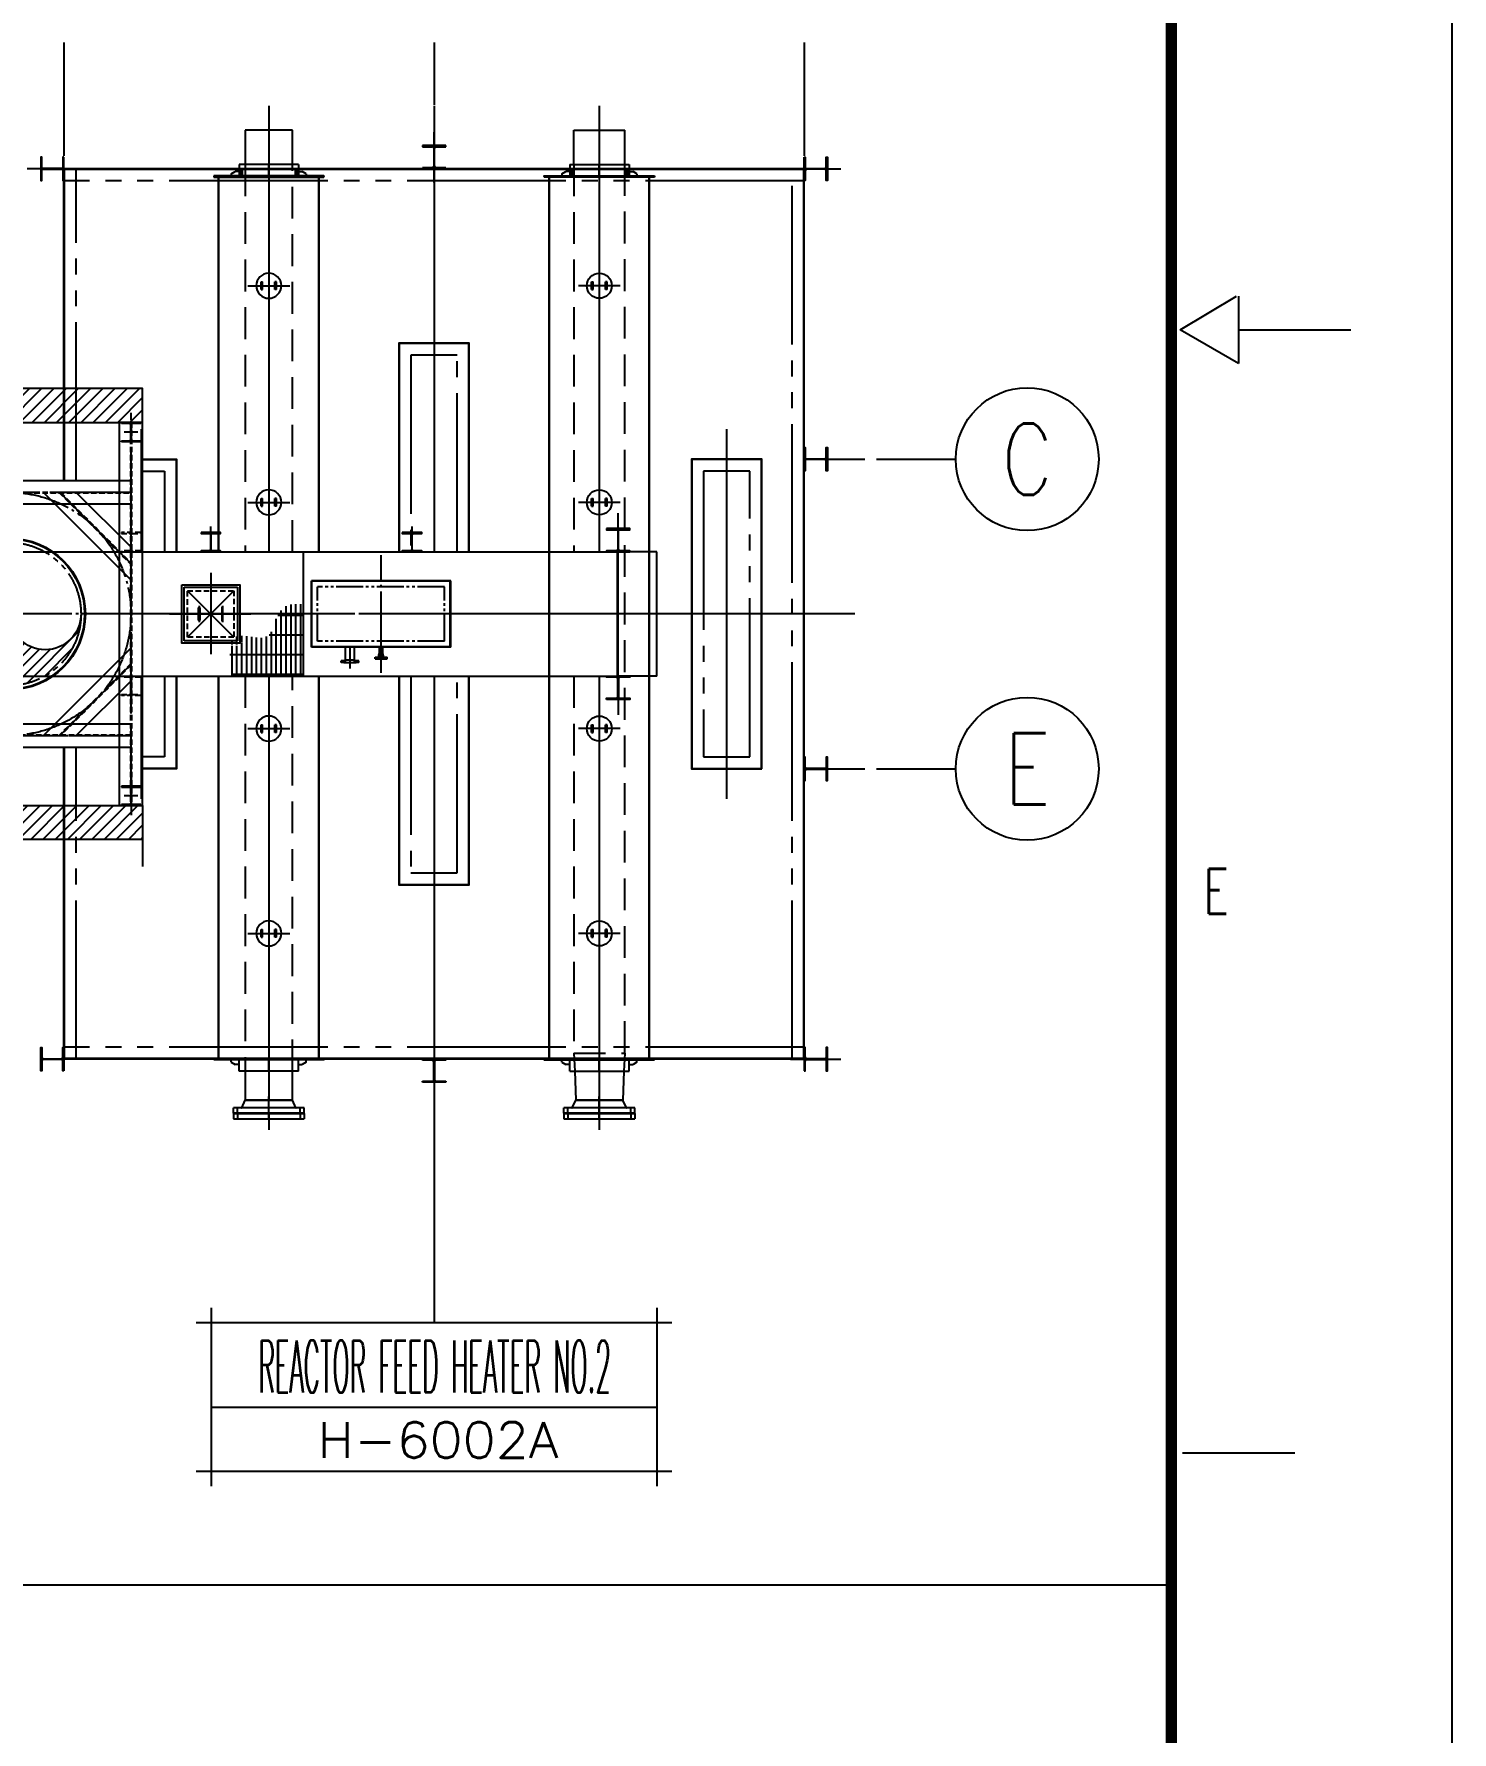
# Model space of a CAD drawing. Header units: millimetres. Extents: x 0 to 134087, y -49114 to 20834.
# Drawn here: x 57611 to 60737, y 7688 to 11431 of the extents above; entities that cross this region are included whole.
import ezdxf
from ezdxf.enums import TextEntityAlignment as Align

# ---------------------------------------------------------------- set-up
doc = ezdxf.new("R2010")
doc.units = ezdxf.units.MM
doc.header["$LTSCALE"] = 35
for name, pattern in [('JNK-CENTER', [34, 30, -1.5, 1, -1.5]), ('JNK-HIDDEN', [3, 2, -1]), ('JNK-PHANTOM', [15, 10, -1, 1, -1, 1, -1]), ('PHA', [30, 20, -2, 2, -2, 2, -2])]:
    doc.linetypes.add(name, pattern=pattern)
for name, color, linetype in [('CEN-R', 1, 'JNK-CENTER'), ('CON-C', 4, 'Continuous'), ('CON-G', 3, 'Continuous'), ('CON-W', 7, 'Continuous'), ('CON-Y', 2, 'Continuous'), ('Dim-W', 7, 'Continuous'), ('HID-Y', 2, 'JNK-HIDDEN'), ('LOGO-FRAME', 7, 'Continuous'), ('PAN-W', 6, 'PHA'), ('PHA-M', 6, 'JNK-PHANTOM'), ('STL-OBJT', 7, 'Continuous'), ('TITLE', 7, 'Continuous')]:
    doc.layers.add(name, color=color, linetype=linetype)
doc.layers.add('CONT-G', color=3, linetype='Continuous', lineweight=25)
doc.styles.add('ROMANS', font='ROMANS.shx', dxfattribs={"width": 0.8})
doc.styles.add('SIMPLEX', font='simplex.shx', dxfattribs={"width": 0.8})
pattern_1 = [(45, (31301.884, -1505.941), (-13.470384, 13.470384), [])]

# ---------------------------------------------------------------- blocks, each defined once
blk = doc.blocks.new("24'' FLG")
at = {"layer": 'CEN-R'}
for p, q in [((0, -228), (0, 48)), ((-406, -171), (-406, -95)), ((-406, -165), (-406, -241)), ((0, -168), (0, -384)), ((406, -171), (406, -95)), ((406, -165), (406, -241))]:
    blk.add_line(p, q, dxfattribs=at)
at = {"layer": 'CON-G'}
for p, q in [((-350, -96), (-305, 0)), ((305, 0), (-305, 0)), ((350, -96), (305, 0)), ((458, -98), (-457, -98)), ((-457, -167), (-457, -98)), ((458, -167), (-457, -167)), ((-457, -170), (-457, -238)), ((-457, -170), (458, -170)), ((-346, -168), (-346, -167)), ((-346, -168), (-346, -170)), ((-346, -168), (346, -168)), ((346, -168), (-346, -168)), ((346, -168), (346, -167)), ((346, -168), (346, -170)), ((458, -167), (458, -98)), ((458, -170), (458, -238)), ((-457, -238), (458, -238))]:
    blk.add_line(p, q, dxfattribs=at)
for centre, start, end in [((-354, -94), 270, 334.7554), ((354, -94), 205.2446, 270)]:
    blk.add_arc(centre, 4.5, start, end, dxfattribs=at)
at = {"layer": 'CONT-G'}
blk.add_line((-305, 0), (305, 0), dxfattribs=at)
blk.add_line((-305, 0), (305, 0), dxfattribs=at)
blk = doc.blocks.new('SPRING SUPPORT BASE')
at = {"layer": 'CEN-R'}
blk.add_line((-270, 0), (270, 0), dxfattribs=at)
at = {"layer": 'CONT-G'}
for p, q in [((-100, 50), (-100, -50)), ((-100, 50), (-80, 50)), ((-80, 50), (-80, -50)), ((80, 50), (80, -50)), ((100, 50), (80, 50)), ((100, 50), (100, -50)), ((-100, -50), (-80, -50)), ((100, -50), (80, -50))]:
    blk.add_line(p, q, dxfattribs=at)
blk.add_circle((0, 0), 162, dxfattribs=at)
blk = doc.blocks.new('A$C751203EC')
at = {"layer": 'CEN-R'}
for p, q in [((-20, 0), (75, 0)), ((0, 20), (0, -20))]:
    blk.add_line(p, q, dxfattribs=at)
at = {"layer": 'CON-G'}
for p, q in [((0, 8), (75, 8)), ((0, -8), (75, -8))]:
    blk.add_line(p, q, dxfattribs=at)
blk.add_arc((0, 0), 8, 90, 270, dxfattribs=at)
blk = doc.blocks.new('6002 HEADERBOX')
at = {"layer": 'CEN-R'}
for p, q in [((0, -164), (0, 0)), ((-681, -142), (-681, -175)), ((-497, -142), (-497, -175)), ((-375, -142), (-375, -175)), ((-225, -142), (-225, -175)), ((-75, -142), (-75, -175)), ((75, -142), (75, -175)), ((225, -142), (225, -175)), ((347, -142), (347, -175)), ((497, -142), (497, -175)), ((681, -142), (681, -175)), ((-681, -11576), (-681, -11543)), ((-497, -11576), (-497, -11543)), ((-375, -11576), (-375, -11543)), ((-225, -11576), (-225, -11543)), ((-75, -11576), (-75, -11543)), ((0, -11718), (0, -11554)), ((75, -11576), (75, -11543)), ((225, -11576), (225, -11543)), ((347, -11576), (347, -11543)), ((497, -11576), (497, -11543)), ((681, -11576), (681, -11543))]:
    blk.add_line(p, q, dxfattribs=at)
at = {"layer": 'CON-W', "const_width": 19}
for points in [[(-681, -150), (-681, -155)], [(-681, -158), (-681, -164)], [(-497, -150), (-497, -155)], [(-497, -158), (-497, -164)], [(-375, -150), (-375, -155)], [(-375, -158), (-375, -164)], [(-225, -150), (-225, -155)], [(-225, -158), (-225, -164)], [(-75, -150), (-75, -155)], [(-75, -158), (-75, -164)], [(75, -150), (75, -155)], [(75, -158), (75, -164)], [(225, -150), (225, -155)], [(225, -158), (225, -164)], [(347, -150), (347, -155)], [(347, -158), (347, -164)], [(497, -150), (497, -155)], [(497, -158), (497, -164)], [(681, -150), (681, -155)], [(681, -158), (681, -164)], [(-681, -11560), (-681, -11554)], [(-681, -11568), (-681, -11563)], [(-497, -11560), (-497, -11554)], [(-497, -11568), (-497, -11563)], [(-375, -11560), (-375, -11554)], [(-375, -11568), (-375, -11563)], [(-225, -11560), (-225, -11554)], [(-225, -11568), (-225, -11563)], [(-75, -11560), (-75, -11554)], [(-75, -11568), (-75, -11563)], [(75, -11560), (75, -11554)], [(75, -11568), (75, -11563)], [(225, -11560), (225, -11554)], [(225, -11568), (225, -11563)], [(347, -11560), (347, -11554)], [(347, -11568), (347, -11563)], [(497, -11560), (497, -11554)], [(497, -11568), (497, -11563)], [(681, -11560), (681, -11554)], [(681, -11568), (681, -11563)]]:
    blk.add_lwpolyline(points, dxfattribs=at)
at = {"layer": 'CONT-G'}
for p, q in [((383, 0), (-385, 0)), ((-385, 0), (-385, -150)), ((-711, -158), (711, -158)), ((-711, -158), (-711, -164)), ((-711, -164), (711, -164)), ((-650, -11560), (-650, -164)), ((-645, -11560), (-645, -164)), ((-485, -120), (-435, -90)), ((-485, -120), (-485, -150)), ((-385, -90), (-435, -90)), ((383, 0), (383, -150)), ((383, -90), (433, -90)), ((483, -120), (433, -90)), ((483, -120), (483, -150)), ((645, -11560), (645, -164)), ((650, -11560), (650, -164)), ((-711, -11554), (711, -11554)), ((-711, -11560), (711, -11560)), ((650, -11560), (-650, -11560)), ((-485, -11598), (-485, -11568)), ((-485, -11598), (-435, -11628)), ((-385, -11718), (-385, -11568)), ((383, -11718), (383, -11568)), ((483, -11598), (433, -11628)), ((483, -11598), (483, -11568)), ((-385, -11628), (-435, -11628)), ((383, -11718), (-385, -11718)), ((383, -11628), (433, -11628))]:
    blk.add_line(p, q, dxfattribs=at)
for points in [[(-711, -150), (-711, -155), (711, -155), (711, -150)], [(-711, -11568), (-711, -11563), (711, -11563), (711, -11568)]]:
    blk.add_lwpolyline(points, close=True, dxfattribs=at)
at = {"layer": 'Dim-W'}
for p, q in [((711, -158), (711, -164)), ((711, -11560), (711, -11554))]:
    blk.add_line(p, q, dxfattribs=at)
at = {"layer": 'STL-OBJT', "extrusion": (0, 0, -1), "zscale": -1, "rotation": 270}
blk.add_blockref('A$C751203EC', (350, -75), dxfattribs=at)
at = {"layer": 'STL-OBJT', "rotation": 270}
blk.add_blockref('A$C751203EC', (350, -75), dxfattribs=at)
blk = doc.blocks.new('A$C1FAD331D')
at = {"layer": 'CEN-R'}
for p, q in [((0, 532), (0, -532)), ((-300, -300), (300, 300)), ((300, -300), (-300, 300)), ((532, 0), (-532, 0)), ((-150, 104), (-150, -104)), ((150, 104), (150, -104))]:
    blk.add_line(p, q, dxfattribs=at)
blk.add_lwpolyline([(345, 345), (-345, 345), (-345, -345), (345, -345)], close=True, dxfattribs=at)
at = {"layer": 'CONT-G'}
blk.add_lwpolyline([(375, 375), (-375, 375), (-375, -375), (375, -375)], close=True, dxfattribs=at)
for points in [[(-158, -80), (-158, 80, -1), (-142, 80), (-142, -80, -1)], [(158, -80), (158, 80, 1), (142, 80), (142, -80, 1)]]:
    blk.add_lwpolyline(points, format="xyb", close=True, dxfattribs=at)
at = {"layer": 'HID-Y'}
blk.add_lwpolyline([(300, 300), (-300, 300), (-300, -300), (300, -300)], close=True, dxfattribs=at)
blk = doc.blocks.new("4'' O2")
at = {"layer": 'CEN-R'}
blk.add_line((275.61, 0), (0, 0), dxfattribs=at)
at = {"layer": 'CON-Y'}
for p, q in [((200, 57.15), (0, 57.15)), ((167, -67.45), (167, 67.45)), ((171.5, 67.45), (167, 67.45)), ((200, 58.05), (167, 58.05)), ((176, 71.15), (176, 114.5)), ((176, 114.5), (176, 71.95)), ((200, -78.6), (200, 78.6)), ((200, -78.6), (200, 78.6)), ((200, -57.15), (0, -57.15)), ((200, -58.05), (167, -58.05)), ((171.5, -67.45), (167, -67.45)), ((176, -114.5), (176, -71.95)), ((200, -78.6), (198.4, -78.6)), ((198.4, -114.5), (198.4, -78.6))]:
    blk.add_line(p, q, dxfattribs=at)
for centre, start, end in [((171.5, 71.95), 270, 0), ((171.5, -71.95), 0, 90)]:
    blk.add_arc(centre, 4.5, start, end, dxfattribs=at)
at = {"layer": 'HID-Y', "ltscale": 0.2}
for p, q in [((203, 95.25), (173, 95.25)), ((198.4, 114.5), (176, 114.5)), ((198.4, 104.75), (176, 104.75)), ((198.4, 85.75), (176, 85.75)), ((198.4, 78.6), (198.4, 114.5)), ((200, 78.6), (198.4, 78.6)), ((203, -95.25), (173, -95.25)), ((198.4, -85.75), (176, -85.75)), ((198.4, -104.75), (176, -104.75)), ((198.4, -114.5), (176, -114.5))]:
    blk.add_line(p, q, dxfattribs=at)
for points in [[(198.4, 85.75), (198.4, 104.75), (176, 85.75), (176, 104.75)], [(198.4, -104.75), (198.4, -85.75), (176, -104.75), (176, -85.75)]]:
    blk.add_solid(points, dxfattribs=at)
blk = doc.blocks.new('N-FLG SIDE 1.50 300 WNRF')
at = {"layer": 'CEN-R'}
for p, q in [((-57, 3), (-57, -27)), ((0, 15), (0, -166)), ((57, 3), (57, -27))]:
    blk.add_line(p, q, dxfattribs=at)
at = {"layer": 'CON-G'}
blk.add_line((-24, -68), (24, -68), dxfattribs=at)
at = {"layer": 'CON-Y'}
for p, q in [((-36, 0), (-36, -2)), ((-36, 0), (36, 0)), ((-20, 0), (-20, -68)), ((20, 0), (20, -68)), ((36, 0), (36, -2)), ((-78, -2), (-36, -2)), ((-78, -2), (-78, -21)), ((-78, -21), (-39, -21)), ((-68, -2), (-68, -21)), ((-46, -2), (-46, -21)), ((-34, -24), (-24, -68)), ((-24, -68), (24, -68)), ((-24, -150), (-24, -68)), ((-24, -150), (24, -150)), ((34, -24), (24, -68)), ((24, -68), (24, -150)), ((36, -2), (78, -2)), ((39, -21), (78, -21)), ((46, -2), (46, -21)), ((68, -2), (68, -21)), ((78, -2), (78, -21))]:
    blk.add_line(p, q, dxfattribs=at)
for centre, start, end in [((-39, -26), 12.8618, 90), ((39, -26), 90, 167.1382)]:
    blk.add_arc(centre, 4.5, start, end, dxfattribs=at)
blk = doc.blocks.new('A$C0E694495')
at = {"layer": 'CON-G'}
blk.add_blockref('N-FLG SIDE 1.50 300 WNRF', (0, 150), dxfattribs=at)
blk = doc.blocks.new('pipesec')
at = {"layer": 'CON-W'}
for p, q in [((0.121, 0.485), (0.485, 0.121)), ((0.244, 0.437), (0.437, 0.244)), ((0.248, 0.284), (0.499, 0.033)), ((0.23, 0.153), (0.489, -0.105)), ((0.247, 0.211), (0.498, -0.041)), ((0.012, 0), (0.36, -0.347)), ((0.075, 0.011), (0.394, -0.308)), ((0.126, 0.034), (0.425, -0.264)), ((0.169, 0.066), (0.451, -0.216)), ((0.204, 0.105), (0.473, -0.163)), ((-0.193, -0.092), (0.181, -0.466)), ((-0.156, -0.055), (0.232, -0.443)), ((-0.111, -0.026), (0.279, -0.415)), ((-0.056, -0.006), (0.321, -0.383)), ((-0.243, -0.191), (0.063, -0.496)), ((-0.223, -0.136), (0.125, -0.484)), ((-0.25, -0.258), (-0.008, -0.5)), ((-0.227, -0.355), (-0.105, -0.477))]:
    blk.add_line(p, q, dxfattribs=at)
blk.add_lwpolyline([(0, 0.5, -1), (0, 0, 1), (0, -0.5, 1)], format="xyb", dxfattribs=at)
blk = doc.blocks.new('H-6001')
at = {"layer": 'Dim-W'}
h = blk.add_hatch(dxfattribs=at)
h.set_pattern_fill('GRATE', color=256, scale=80, angle=90)
h.set_pattern_definition([(90, (-597175.414, 26974.9), (-63.5, 4e-15), []), (180, (-597175.41, 26974.9), (-3e-14, -254), [])])
edge = h.paths.add_edge_path()
edge.add_line((-3801, 47), (-3786, 47))
edge.add_line((-3786, 47), (-3786, 127))
edge.add_spline(control_points=[(-3786, 127), (-3677, 133), (-3578, 124), (-3516, 64)], knot_values=[1300.876929, 1300.876929, 1300.876929, 1300.876929, 1586.519068, 1586.519068, 1586.519068, 1586.519068], degree=3, periodic=0)
edge.add_line((-3516, 64), (-3516, 47))
edge.add_line((-3516, 47), (-3501, 47))
edge.add_spline(control_points=[(-3501, 47), (-3428, -45), (-3418, -397), (-3096, -280), (-2993, -282)], knot_values=[571.801899, 571.801899, 571.801899, 571.801899, 948.279745, 1276.576733, 1276.576733, 1276.576733, 1276.576733], degree=3, periodic=0)
edge.add_line((-2993, -282), (-2993, -369))
edge.add_line((-2993, -369), (-3058, -369))
edge.add_line((-3058, -369), (-3058, -371))
edge.add_arc((-3054, -371), 4, 180, 270)
edge.add_line((-3054, -375), (-3008, -375))
edge.add_arc((-3008, -383), 8.5, 0, 90, ccw=False)
edge.add_line((-2999, -383), (-2999, -430))
edge.add_arc((-2995, -430), 4, 180, 270)
edge.add_line((-2995, -434), (-2993, -434))
edge.add_line((-2993, -434), (-2993, -803))
edge.add_line((-2993, -803), (-3801, -803))
edge.add_line((-3801, -803), (-3801, 47))
edge = h.paths.add_edge_path()
edge.add_line((-2993, -413), (-2856, -413))
edge.add_spline(control_points=[(-2858, -404), (-2836, -504), (-2855, -654), (-2873, -803)], knot_values=[0, 0, 0, 0, 325.063606, 325.063606, 325.063606, 325.063606], degree=3, periodic=0)
edge.add_line((-2873, -803), (-2993, -803))
edge.add_line((-2993, -803), (-2993, -413))
edge = h.paths.add_edge_path()
edge.add_spline(control_points=[(-2993, -282), (-2977, -282), (-2906, -290), (-2871, -344), (-2858, -404)], knot_values=[325.063606, 325.063606, 325.063606, 325.063606, 375.743217, 571.801899, 571.801899, 571.801899, 571.801899], degree=3, periodic=0)
edge.add_line((-2860, -394), (-2993, -394))
edge.add_line((-2993, -394), (-2993, -369))
edge.add_line((-2993, -369), (-2993, -282))
h = blk.add_hatch(dxfattribs=at)
h.set_pattern_fill('GRATE', color=256, scale=80, angle=90)
h.set_pattern_definition([(90, (-603975.414, 26974.9), (-63.5, 4e-15), []), (180, (-603975.41, 26974.9), (-3e-14, -254), [])])
edge = h.paths.add_edge_path()
edge.add_line((3801, 47), (3786, 47))
edge.add_line((3786, 47), (3786, 127))
edge.add_spline(control_points=[(3786, 127), (3677, 133), (3578, 124), (3516, 64)], knot_values=[1300.876929, 1300.876929, 1300.876929, 1300.876929, 1586.519068, 1586.519068, 1586.519068, 1586.519068], degree=3, periodic=0)
edge.add_line((3516, 64), (3516, 47))
edge.add_line((3516, 47), (3501, 47))
edge.add_spline(control_points=[(3501, 47), (3428, -45), (3418, -397), (3096, -280), (2993, -282)], knot_values=[571.801899, 571.801899, 571.801899, 571.801899, 948.279745, 1276.576733, 1276.576733, 1276.576733, 1276.576733], degree=3, periodic=0)
edge.add_line((2993, -282), (2993, -369))
edge.add_line((2993, -369), (3058, -369))
edge.add_line((3058, -369), (3058, -371))
edge.add_arc((3054, -371), 4, 270, 360, ccw=False)
edge.add_line((3054, -375), (3008, -375))
edge.add_arc((3008, -383), 8.5, 450, 540)
edge.add_line((2999, -383), (2999, -430))
edge.add_arc((2995, -430), 4, 270, 360, ccw=False)
edge.add_line((2995, -434), (2993, -434))
edge.add_line((2993, -434), (2993, -803))
edge.add_line((2993, -803), (3801, -803))
edge.add_line((3801, -803), (3801, 47))
edge = h.paths.add_edge_path()
edge.add_line((2993, -413), (2856, -413))
edge.add_spline(control_points=[(2858, -404), (2836, -504), (2855, -654), (2873, -803)], knot_values=[0, 0, 0, 0, 325.063606, 325.063606, 325.063606, 325.063606], degree=3, periodic=0)
edge.add_line((2873, -803), (2993, -803))
edge.add_line((2993, -803), (2993, -413))
edge = h.paths.add_edge_path()
edge.add_spline(control_points=[(2993, -282), (2977, -282), (2906, -290), (2871, -344), (2858, -404)], knot_values=[325.063606, 325.063606, 325.063606, 325.063606, 375.743217, 571.801899, 571.801899, 571.801899, 571.801899], degree=3, periodic=0)
edge.add_line((2860, -394), (2993, -394))
edge.add_line((2993, -394), (2993, -369))
edge.add_line((2993, -369), (2993, -282))
at = {"layer": 'CEN-R'}
for p, q in [((0, 3222), (0, -3407)), ((-1570, 2505), (-1570, 2600)), ((-1570, 2475), (-1570, -2475)), ((1570, 2505), (1570, 2600)), ((1570, -2475), (1570, 2475)), ((-1658, 2350), (-1482, 2350)), ((1658, 2350), (1482, 2350)), ((1570, 1570), (-1570, 1570)), ((-650, 1570), (-1570, 650)), ((1570, 650), (650, 1570)), ((-7863, 803), (-7863, 1303)), ((7863, 803), (7863, 1303)), ((-4800, -761), (-4800, 761)), ((4800, -761), (4800, 761)), ((10325, 0), (-10078, 0)), ((-1570, -650), (-650, -1570)), ((650, -1570), (1570, -650)), ((-7863, -803), (-7863, -1303)), ((7863, -803), (7863, -1303)), ((-1570, -1570), (1570, -1570)), ((-1570, -2100), (-1570, -2600)), ((1570, -2100), (1570, -2600)), ((-1658, -2350), (-1482, -2350)), ((1658, -2350), (1482, -2350))]:
    blk.add_line(p, q, dxfattribs=at)
at = {"layer": 'CEN-R', "ltscale": 0.5}
for p, q in [((-5200, 803), (-5200, 1130)), ((-2600, 803), (-2600, 1130)), ((-1570, 803), (-1570, 1130)), ((1570, 803), (1570, 1130)), ((2600, 803), (2600, 1130)), ((5200, 803), (5200, 1130)), ((0, 628), (0, 955)), ((0, -628), (0, -955)), ((-1570, -803), (-1570, -1130)), ((1570, -803), (1570, -1130))]:
    blk.add_line(p, q, dxfattribs=at)
at = {"layer": 'CEN-R'}
blk.add_circle((0, 0), 1570, dxfattribs=at)
at = {"layer": 'CON-G'}
for p, q in [((-5700, 430), (-3900, 430)), ((-5700, -430), (-5700, 430)), ((-5700, 425), (-3900, 425)), ((-5695, -430), (-5695, 430)), ((-3905, -430), (-3905, 430)), ((-3900, -430), (-3900, 430)), ((5700, 430), (3900, 430)), ((3900, -430), (3900, 430)), ((5700, 425), (3900, 425)), ((3905, -430), (3905, 430)), ((5695, -430), (5695, 430)), ((5700, -430), (5700, 430)), ((-5700, -425), (-3900, -425)), ((-5700, -430), (-3900, -430)), ((5700, -425), (3900, -425)), ((5700, -430), (3900, -430))]:
    blk.add_line(p, q, dxfattribs=at)
for radius in [980, 970]:
    blk.add_circle((0, 0), radius, dxfattribs=at)
at = {"layer": 'CONT-G'}
for p, q in [((-1720, 2475), (-1420, 2475)), ((-1720, 2475), (-1720, -2475)), ((-1420, 2475), (-1420, -2475)), ((1420, -2475), (1420, 2475)), ((1720, 2475), (1420, 2475)), ((1720, -2475), (1720, 2475)), ((1570, 1720), (-1570, 1720)), ((-862, 1570), (-1570, 862)), ((-438, 1570), (-1570, 438)), ((1570, 438), (438, 1570)), ((1570, 862), (862, 1570)), ((1570, 1420), (-1570, 1420)), ((-8563, -803), (-8563, 803)), ((-8563, 803), (-7863, 803)), ((-7863, 803), (7863, 803)), ((-7863, -803), (-7863, 803)), ((-7850, 803), (-7850, -803)), ((-3800, -803), (-3800, 803)), ((3800, -803), (3800, 803)), ((7850, 803), (7850, -803)), ((7863, -803), (7863, 803)), ((8363, 803), (7863, 803)), ((8363, -803), (8363, 803)), ((-1570, -438), (-438, -1570)), ((438, -1570), (1570, -438)), ((-8563, -803), (-7863, -803)), ((-7863, -803), (7863, -803)), ((-1570, -862), (-862, -1570)), ((862, -1570), (1570, -862)), ((8363, -803), (7863, -803)), ((-1570, -1420), (1570, -1420)), ((-1570, -1720), (1570, -1720)), ((-1720, -2475), (-1420, -2475)), ((1720, -2475), (1420, -2475))]:
    blk.add_line(p, q, dxfattribs=at)
for points in [[(-7713, 1103), (-7713, 1088), (-7840, 1088, 0.414214), (-7858, 1070), (-7858, 836, 0.414214), (-7840, 818), (-7713, 818), (-7713, 803), (-8013, 803), (-8013, 818), (-7886, 818, 0.414214), (-7868, 836), (-7868, 1070, 0.414214), (-7886, 1088), (-8013, 1088), (-8013, 1103)], [(7713, 1103), (7713, 1088), (7840, 1088, -0.414214), (7858, 1070), (7858, 836, -0.414214), (7840, 818), (7713, 818), (7713, 803), (8013, 803), (8013, 818), (7886, 818, -0.414214), (7868, 836), (7868, 1070, -0.414214), (7886, 1088), (8013, 1088), (8013, 1103)], [(-5325, 1053), (-5325, 1039), (-5220, 1039, -0.414214), (-5204, 1023), (-5204, 833, -0.414214), (-5220, 817), (-5325, 817), (-5325, 803), (-5075, 803), (-5075, 817), (-5180, 817, -0.414214), (-5196, 833), (-5196, 1023, -0.414214), (-5180, 1039), (-5075, 1039), (-5075, 1053)], [(-2725, 1053), (-2725, 1039), (-2620, 1039, -0.414214), (-2604, 1023), (-2604, 833, -0.414214), (-2620, 817), (-2725, 817), (-2725, 803), (-2475, 803), (-2475, 817), (-2580, 817, -0.414214), (-2596, 833), (-2596, 1023, -0.414214), (-2580, 1039), (-2475, 1039), (-2475, 1053)], [(-125, 1053), (-125, 1039), (-20, 1039, -0.414214), (-4, 1023), (-4, 833, -0.414214), (-20, 817), (-125, 817), (-125, 803), (125, 803), (125, 817), (20, 817, -0.414214), (4, 833), (4, 1023, -0.414214), (20, 1039), (125, 1039), (125, 1053)], [(2475, 1053), (2475, 1039), (2580, 1039, -0.414214), (2596, 1023), (2596, 833, -0.414214), (2580, 817), (2475, 817), (2475, 803), (2725, 803), (2725, 817), (2620, 817, -0.414214), (2604, 833), (2604, 1023, -0.414214), (2620, 1039), (2725, 1039), (2725, 1053)], [(5075, 1053), (5075, 1039), (5180, 1039, -0.414214), (5196, 1023), (5196, 833, -0.414214), (5180, 817), (5075, 817), (5075, 803), (5325, 803), (5325, 817), (5220, 817, -0.414214), (5204, 833), (5204, 1023, -0.414214), (5220, 1039), (5325, 1039), (5325, 1053)], [(-7713, -1103), (-7713, -1088), (-7840, -1088, -0.414214), (-7858, -1070), (-7858, -836, -0.414214), (-7840, -818), (-7713, -818), (-7713, -803), (-8013, -803), (-8013, -818), (-7886, -818, -0.414214), (-7868, -836), (-7868, -1070, -0.414214), (-7886, -1088), (-8013, -1088), (-8013, -1103)], [(-125, -1053), (-125, -1039), (-20, -1039, 0.414214), (-4, -1023), (-4, -833, 0.414214), (-20, -817), (-125, -817), (-125, -803), (125, -803), (125, -817), (20, -817, 0.414214), (4, -833), (4, -1023, 0.414214), (20, -1039), (125, -1039), (125, -1053)], [(7713, -1103), (7713, -1088), (7840, -1088, 0.414214), (7858, -1070), (7858, -836, 0.414214), (7840, -818), (7713, -818), (7713, -803), (8013, -803), (8013, -818), (7886, -818, 0.414214), (7868, -836), (7868, -1070, 0.414214), (7886, -1088), (8013, -1088), (8013, -1103)]]:
    blk.add_lwpolyline(points, format="xyb", close=True, dxfattribs=at)
at = {"layer": 'HID-Y'}
for p, q in [((-1576, -2475), (-1576, 2475)), ((-1564, -2475), (-1564, 2475)), ((1564, 2475), (1564, -2475)), ((1576, 2475), (1576, -2475)), ((-1570, 1576), (1570, 1576)), ((-1570, 641), (-641, 1570)), ((-1570, 660), (-660, 1570)), ((-1570, 1564), (1570, 1564)), ((641, 1570), (1570, 641)), ((660, 1570), (1570, 660)), ((-641, -1570), (-1570, -641)), ((1570, -641), (641, -1570)), ((-660, -1570), (-1570, -660)), ((1570, -660), (660, -1570)), ((1570, -1564), (-1570, -1564)), ((1570, -1576), (-1570, -1576))]:
    blk.add_line(p, q, dxfattribs=at)
for points in [[(-1695, 1053), (-1695, 1039), (-1590, 1039, -0.414214), (-1574, 1023), (-1574, 833, -0.414214), (-1590, 817), (-1695, 817), (-1695, 803), (-1445, 803), (-1445, 817), (-1550, 817, -0.414214), (-1566, 833), (-1566, 1023, -0.414214), (-1550, 1039), (-1445, 1039), (-1445, 1053)], [(1445, 1053), (1445, 1039), (1550, 1039, -0.414214), (1566, 1023), (1566, 833, -0.414214), (1550, 817), (1445, 817), (1445, 803), (1695, 803), (1695, 817), (1590, 817, -0.414214), (1574, 833), (1574, 1023, -0.414214), (1590, 1039), (1695, 1039), (1695, 1053)], [(-1695, -1053), (-1695, -1039), (-1590, -1039, 0.414214), (-1574, -1023), (-1574, -833, 0.414214), (-1590, -817), (-1695, -817), (-1695, -803), (-1445, -803), (-1445, -817), (-1550, -817, 0.414214), (-1566, -833), (-1566, -1023, 0.414214), (-1550, -1039), (-1445, -1039), (-1445, -1053)], [(1445, -1053), (1445, -1039), (1550, -1039, 0.414214), (1566, -1023), (1566, -833, 0.414214), (1550, -817), (1445, -817), (1445, -803), (1695, -803), (1695, -817), (1590, -817, 0.414214), (1574, -833), (1574, -1023, 0.414214), (1590, -1039), (1695, -1039), (1695, -1053)]]:
    blk.add_lwpolyline(points, format="xyb", close=True, dxfattribs=at)
at = {"layer": 'PAN-W'}
blk.add_circle((0, 0), 924, dxfattribs=at)
at = {"layer": 'PHA-M'}
for p, q in [((-5620, 350), (-3980, 350)), ((-5620, -350), (-5620, 350)), ((-3980, -350), (-3980, 350)), ((5620, 350), (3980, 350)), ((3980, -350), (3980, 350)), ((5620, -350), (5620, 350)), ((-5620, -350), (-3980, -350)), ((5620, -350), (3980, -350))]:
    blk.add_line(p, q, dxfattribs=at)
for points in [[(-1695, 2475), (-1695, 2461), (-1590, 2461, -0.414214), (-1574, 2445), (-1574, 2255, -0.414214), (-1590, 2239), (-1695, 2239), (-1695, 2225), (-1445, 2225), (-1445, 2239), (-1550, 2239, -0.414214), (-1566, 2255), (-1566, 2445, -0.414214), (-1550, 2461), (-1445, 2461), (-1445, 2475)], [(1695, 2475), (1695, 2461), (1590, 2461, 0.414214), (1574, 2445), (1574, 2255, 0.414214), (1590, 2239), (1695, 2239), (1695, 2225), (1445, 2225), (1445, 2239), (1550, 2239, 0.414214), (1566, 2255), (1566, 2445, 0.414214), (1550, 2461), (1445, 2461), (1445, 2475)], [(-1695, -2475), (-1695, -2461), (-1590, -2461, 0.414214), (-1574, -2445), (-1574, -2255, 0.414214), (-1590, -2239), (-1695, -2239), (-1695, -2225), (-1445, -2225), (-1445, -2239), (-1550, -2239, 0.414214), (-1566, -2255), (-1566, -2445, 0.414214), (-1550, -2461), (-1445, -2461), (-1445, -2475)], [(1695, -2475), (1695, -2461), (1590, -2461, -0.414214), (1574, -2445), (1574, -2255, -0.414214), (1590, -2239), (1695, -2239), (1695, -2225), (1445, -2225), (1445, -2239), (1550, -2239, -0.414214), (1566, -2255), (1566, -2445, -0.414214), (1550, -2461), (1445, -2461), (1445, -2475)]]:
    blk.add_lwpolyline(points, format="xyb", close=True, dxfattribs=at)
at = {"layer": 'Dim-W'}
blk.add_blockref('A$C1FAD331D', (-2600, 0), dxfattribs=at)
at = {"layer": 'Dim-W', "xscale": 1848, "yscale": 1848, "zscale": 1848, "rotation": 270}
blk.add_blockref('pipesec', (0, 0), dxfattribs=at)
at = {"layer": 'Dim-W', "xscale": -1}
blk.add_blockref('A$C1FAD331D', (2600, 0), dxfattribs=at)
at = {"layer": 'Dim-W', "rotation": 180}
blk.add_blockref('A$C0E694495', (-4800, -430), dxfattribs=at)
at = {"layer": 'Dim-W', "xscale": -1, "rotation": 180}
blk.add_blockref('A$C0E694495', (4800, -430), dxfattribs=at)
blk.add_blockref('A$C0E694495', (4800, -430), dxfattribs=at)
at = {"layer": 'TITLE', "rotation": 270}
blk.add_blockref("4'' O2", (-4400, -430), dxfattribs=at)
at = {"layer": 'TITLE', "xscale": -1, "rotation": 90}
blk.add_blockref("4'' O2", (4400, -430), dxfattribs=at)
blk.add_blockref("4'' O2", (4400, -430), dxfattribs=at)
blk = doc.blocks.new('col-line')
at = {"layer": 'CON-Y'}
blk.add_line((0, 3), (0, 8), dxfattribs=at)
blk.add_circle((0, 12.5), 4.5, dxfattribs=at)
at = {"layer": 'CON-C', "style": 'SIMPLEX', "width": 0.8}
blk.add_attdef('1', text='', height=4.5, dxfattribs=at).set_placement((0, 12.5), align=Align.MIDDLE_CENTER)
blk = doc.blocks.new('NAMETAG')
at = {"layer": 'CON-W'}
for p, q in [((-16, 0), (16, 0)), ((-15, 1), (-15, -11)), ((15, 1), (15, -11)), ((-15, -5.7), (15, -5.7)), ((-16, -10), (16, -10))]:
    blk.add_line(p, q, dxfattribs=at)
at = {"layer": 'CON-C', "style": 'SIMPLEX', "width": 0.8}
blk.add_attdef('HEATER', text='', height=3.5, dxfattribs=at).set_placement((-0.04, -4.68), align=Align.CENTER)
at = {"layer": 'CON-G', "style": 'SIMPLEX', "width": 0.992635}
blk.add_attdef('NO.\\H-0000-0', text='', height=2.4, dxfattribs=at).set_placement((-13.7, -9.08), (13.64, -9.08), align=Align.FIT)

msp = doc.modelspace()

# ---------------------------------------------------------------- hatches: boundary and pattern name
h = msp.add_hatch()
h.set_pattern_fill('ANSI31', color=256, scale=6)
h.set_pattern_definition(pattern_1)
h.paths.add_polyline_path([(57850.6292, 10649.2001), (57265.5454, 10649.2001), (57265.5454, 10574.6348), (57850.6292, 10574.6348)])
h = msp.add_hatch()
h.set_pattern_fill('ANSI31', color=256, scale=6)
h.set_pattern_definition(pattern_1)
h.paths.add_polyline_path([(57850.6292, 9655.4758), (57265.5454, 9655.4758), (57265.5454, 9730.0411), (57850.6292, 9730.0411)])

# ---------------------------------------------------------------- linework, layer by layer
at = {"color": 7}
for p, q in [((60736.8841, 0), (60736.8841, 20819.8781)), ((60137.7865, 10778.6338), (60261.567, 10852.9021)), ((60266.423, 10852.9021), (60266.423, 10704.3655)), ((60266.423, 10704.3655), (60137.7865, 10778.6338)), ((60266.5182, 10778.6338), (60514.0792, 10778.6338)), ((60142.7377, 8303.024), (60390.2987, 8303.024))]:
    msp.add_line(p, q, dxfattribs=at)
msp.add_line((57850.6292, 9730.0411), (57850.6292, 9595.4927))
at = {"color": 7, "const_width": 24.7561}
msp.add_lwpolyline([(60117.9816, 606.5244), (60117.9816, 20200.9756)], dxfattribs=at)
for points in [[(57265.5454, 10574.6348), (57850.6292, 10574.6348), (57850.6292, 10649.2001), (57265.5454, 10649.2001)], [(57265.5454, 9730.0411), (57850.6292, 9730.0411), (57850.6292, 9655.4758), (57265.5454, 9655.4758)]]:
    msp.add_lwpolyline(points, close=True)
at = {"layer": 'CEN-R'}
for p, q in [((57677.2742, 11412.5566), (57677.2742, 11162.6282)), ((58493.0323, 11412.5566), (58493.0323, 11274.8495)), ((59308.7905, 11412.5566), (59308.7905, 11162.6282)), ((58128.748, 11272.5813), (58128.748, 10289.3498)), ((58493.0323, 11272.5813), (58493.0323, 10289.3498)), ((58493.0323, 11272.5813), (58493.0323, 10289.3498)), ((58857.3167, 11272.5813), (58857.3167, 10289.3498)), ((58012.5182, 11119.2594), (58012.5182, 11113.564)), ((58043.9132, 11119.2594), (58043.9132, 11113.564)), ((58064.7636, 11119.2594), (58064.7636, 11113.564)), ((58090.3573, 11119.2594), (58090.3573, 11113.564)), ((58115.9511, 11119.2594), (58115.9511, 11113.564)), ((58128.748, 11115.5161), (58128.748, 11143.4986)), ((58141.5448, 11119.2594), (58141.5448, 11113.564)), ((58167.1386, 11119.2594), (58167.1386, 11113.564)), ((58187.989, 11119.2594), (58187.989, 11113.564)), ((58213.5827, 11119.2594), (58213.5827, 11113.564)), ((58244.9777, 11119.2594), (58244.9777, 11113.564)), ((57847.8992, 10289.3498), (57847.8992, 10559.7905)), ((59138.1655, 9744.8855), (59138.1655, 10559.7905)), ((59308.7905, 10493.588), (59370.8244, 10493.588)), ((59370.2705, 10493.588), (59442.8024, 10493.588)), ((59420.5663, 10152.338), (57850.6292, 10152.338)), ((57847.8992, 9744.8855), (57847.8992, 10015.3261)), ((58128.748, 10015.3261), (58128.748, 9080.3523)), ((58493.0323, 10015.3261), (58493.0323, 9032.0946)), ((58493.0323, 10015.3261), (58493.0323, 9032.0946)), ((58857.3167, 10015.3261), (58857.3167, 9014.7955)), ((59308.7905, 9811.088), (59370.8244, 9811.088)), ((59370.2705, 9811.088), (59442.8024, 9811.088)), ((58012.5182, 9168.354), (58012.5182, 9174.0494)), ((58043.9132, 9168.354), (58043.9132, 9174.0494)), ((58064.7636, 9168.354), (58064.7636, 9174.0494)), ((58090.3573, 9168.354), (58090.3573, 9174.0494)), ((58115.9511, 9168.354), (58115.9511, 9174.0494)), ((58128.748, 9144.1148), (58128.748, 9172.0973)), ((58141.5448, 9168.354), (58141.5448, 9174.0494)), ((58167.1386, 9168.354), (58167.1386, 9174.0494)), ((58187.989, 9168.354), (58187.989, 9174.0494)), ((58213.5827, 9168.354), (58213.5827, 9174.0494)), ((58244.9777, 9168.354), (58244.9777, 9174.0494)), ((58493.0323, 9032.0946), (58493.0323, 8589.6457))]:
    msp.add_line(p, q, dxfattribs=at)
at = {"layer": 'CEN-R', "ltscale": 0.5}
for p, q in [((58493.0323, 11103.6711), (58493.0323, 11214.7211)), ((57707.3761, 11133.6023), (57596.1555, 11133.6023)), ((59278.6886, 11133.6023), (59389.9092, 11133.6023)), ((58493.0323, 9201.0048), (58493.0323, 9089.9549)), ((59278.6886, 9171.0736), (59389.9092, 9171.0736))]:
    msp.add_line(p, q, dxfattribs=at)
at = {"layer": 'CON-C'}
msp.add_line((60117.9816, 8011.0699), (54834.2252, 8011.0699), dxfattribs=at)
msp.add_line((60117.9816, 8011.0699), (54834.2252, 8011.0699), dxfattribs=at)
at = {"layer": 'CON-G', "ltscale": 0.5}
for p, q in [((58518.6261, 11184.7898), (58467.4386, 11184.7898)), ((58467.4386, 11184.7898), (58467.4386, 11182.2305)), ((58467.4386, 11182.2305), (58489.108, 11182.2305)), ((58492.1792, 11179.1592), (58492.1792, 11139.233)), ((58493.8855, 11139.233), (58493.8855, 11179.1592)), ((58496.9567, 11182.2305), (58518.6261, 11182.2305)), ((58518.6261, 11182.2305), (58518.6261, 11184.7898)), ((58489.108, 11136.1617), (58467.4386, 11136.1617)), ((58467.4386, 11136.1617), (58467.4386, 11133.6023)), ((58467.4386, 11133.6023), (58518.6261, 11133.6023)), ((58518.6261, 11136.1617), (58496.9567, 11136.1617)), ((58518.6261, 11133.6023), (58518.6261, 11136.1617)), ((58467.4386, 9168.5142), (58467.4386, 9171.0736)), ((58467.4386, 9171.0736), (58518.6261, 9171.0736)), ((58489.108, 9168.5142), (58467.4386, 9168.5142)), ((58492.1792, 9125.5167), (58492.1792, 9165.443)), ((58493.8855, 9165.443), (58493.8855, 9125.5167)), ((58518.6261, 9168.5142), (58496.9567, 9168.5142)), ((58518.6261, 9171.0736), (58518.6261, 9168.5142)), ((58467.4386, 9119.8861), (58467.4386, 9122.4455)), ((58467.4386, 9122.4455), (58489.108, 9122.4455)), ((58518.6261, 9119.8861), (58467.4386, 9119.8861)), ((58496.9567, 9122.4455), (58518.6261, 9122.4455)), ((58518.6261, 9122.4455), (58518.6261, 9119.8861))]:
    msp.add_line(p, q, dxfattribs=at)
at = {"layer": 'CON-G'}
for p, q in [((59308.7905, 11133.6023), (57677.1036, 11133.6023)), ((59308.7905, 11132.5786), (57677.1036, 11132.5786)), ((59308.7905, 9172.0973), (57677.1036, 9172.0973)), ((59308.7905, 9171.0736), (57677.1036, 9171.0736))]:
    msp.add_line(p, q, dxfattribs=at)
for points in [[(58570.6667, 10289.3498), (58570.6667, 10749.5255), (58415.398, 10749.5255), (58415.398, 10289.3498)], [(58569.8136, 10289.3498), (58569.8136, 10748.6723), (58416.2511, 10748.6723), (58416.2511, 10289.3498)], [(57850.6292, 10493.588), (57925.5336, 10493.588), (57925.5336, 10289.3498)], [(57850.6292, 10492.7348), (57924.6805, 10492.7348), (57924.6805, 10289.3498)], [(57925.5336, 10015.3261), (57925.5336, 9811.088), (57850.6292, 9811.088)], [(57924.6805, 10015.3261), (57924.6805, 9811.9411), (57850.6292, 9811.9411)], [(58415.398, 10015.3261), (58415.398, 9555.1505), (58570.6667, 9555.1505), (58570.6667, 10015.3261)], [(58416.2511, 10015.3261), (58416.2511, 9556.0036), (58569.8136, 9556.0036), (58569.8136, 10015.3261)]]:
    msp.add_lwpolyline(points, dxfattribs=at)
for points in [[(59215.7998, 9811.088), (59215.7998, 10493.588), (59060.5311, 10493.588), (59060.5311, 9811.088)], [(59214.9467, 9811.9411), (59214.9467, 10492.7348), (59061.3842, 10492.7348), (59061.3842, 9811.9411)]]:
    msp.add_lwpolyline(points, close=True, dxfattribs=at)
at = {"layer": 'CON-G', "ltscale": 0.5}
for centre, radius, start, end in [((58489.108, 11179.1592), 3.0712, 360, 90), ((58496.9567, 11179.1592), 3.0713, 90, 180), ((58489.108, 11139.233), 3.0712, 270, 0), ((58496.9567, 11139.233), 3.0713, 180, 270), ((58489.108, 9165.443), 3.0712, 360, 90), ((58496.9567, 9165.443), 3.0713, 90, 180), ((58489.108, 9125.5167), 3.0712, 270, 0), ((58496.9567, 9125.5167), 3.0713, 180, 270)]:
    msp.add_arc(centre, radius, start, end, dxfattribs=at)
at = {"layer": 'CON-W', "const_width": 3.2419}
for points in [[(58012.5182, 11117.9048), (58012.5182, 11117.0517)], [(58012.5182, 11116.5398), (58012.5182, 11115.5161)], [(58043.9132, 11117.9048), (58043.9132, 11117.0517)], [(58043.9132, 11116.5398), (58043.9132, 11115.5161)], [(58064.7636, 11117.9048), (58064.7636, 11117.0517)], [(58064.7636, 11116.5398), (58064.7636, 11115.5161)], [(58090.3573, 11117.9048), (58090.3573, 11117.0517)], [(58090.3573, 11116.5398), (58090.3573, 11115.5161)], [(58115.9511, 11117.9048), (58115.9511, 11117.0517)], [(58115.9511, 11116.5398), (58115.9511, 11115.5161)], [(58141.5448, 11117.9048), (58141.5448, 11117.0517)], [(58141.5448, 11116.5398), (58141.5448, 11115.5161)], [(58167.1386, 11117.9048), (58167.1386, 11117.0517)], [(58167.1386, 11116.5398), (58167.1386, 11115.5161)], [(58187.989, 11117.9048), (58187.989, 11117.0517)], [(58187.989, 11116.5398), (58187.989, 11115.5161)], [(58213.5827, 11117.9048), (58213.5827, 11117.0517)], [(58213.5827, 11116.5398), (58213.5827, 11115.5161)], [(58244.9777, 11117.9048), (58244.9777, 11117.0517)], [(58244.9777, 11116.5398), (58244.9777, 11115.5161)], [(58012.5182, 9171.0736), (58012.5182, 9172.0973)], [(58012.5182, 9169.7086), (58012.5182, 9170.5617)], [(58043.9132, 9171.0736), (58043.9132, 9172.0973)], [(58043.9132, 9169.7086), (58043.9132, 9170.5617)], [(58064.7636, 9171.0736), (58064.7636, 9172.0973)], [(58064.7636, 9169.7086), (58064.7636, 9170.5617)], [(58090.3573, 9171.0736), (58090.3573, 9172.0973)], [(58090.3573, 9169.7086), (58090.3573, 9170.5617)], [(58115.9511, 9171.0736), (58115.9511, 9172.0973)], [(58115.9511, 9169.7086), (58115.9511, 9170.5617)], [(58141.5448, 9171.0736), (58141.5448, 9172.0973)], [(58141.5448, 9169.7086), (58141.5448, 9170.5617)], [(58167.1386, 9171.0736), (58167.1386, 9172.0973)], [(58167.1386, 9169.7086), (58167.1386, 9170.5617)], [(58187.989, 9171.0736), (58187.989, 9172.0973)], [(58187.989, 9169.7086), (58187.989, 9170.5617)], [(58213.5827, 9171.0736), (58213.5827, 9172.0973)], [(58213.5827, 9169.7086), (58213.5827, 9170.5617)], [(58244.9777, 9171.0736), (58244.9777, 9172.0973)], [(58244.9777, 9169.7086), (58244.9777, 9170.5617)]]:
    msp.add_lwpolyline(points, dxfattribs=at)
at = {"layer": 'CONT-G'}
for p, q in [((58180.7374, 11218.9152), (58076.7585, 11218.9152)), ((58076.7585, 11218.9152), (58076.7585, 11143.4986)), ((58180.7374, 11143.4986), (58180.7374, 11218.9152)), ((58800.9763, 11218.9152), (58913.6571, 11218.9152)), ((58800.9763, 11143.4986), (58800.9763, 11218.9152)), ((58913.6571, 11143.4986), (58913.6571, 11218.9152)), ((57677.2742, 10445.813), (57677.2742, 11133.6023)), ((57678.298, 10445.813), (57678.298, 11133.6023)), ((58046.0631, 11123.0236), (58054.5943, 11128.1423)), ((58046.0631, 11123.0236), (58046.0631, 11117.9048)), ((58063.1256, 11128.1423), (58054.5943, 11128.1423)), ((58194.0291, 11143.4986), (58063.1256, 11143.4986)), ((58063.1256, 11143.4986), (58063.1256, 11117.9048)), ((58194.0291, 11143.4986), (58194.0291, 11117.9048)), ((58194.0291, 11128.1423), (58202.5603, 11128.1423)), ((58211.0916, 11123.0236), (58202.5603, 11128.1423)), ((58211.0916, 11123.0236), (58211.0916, 11117.9048)), ((59307.7667, 9171.0736), (59307.7667, 11133.6023)), ((59308.7905, 9171.0736), (59308.7905, 11133.6023)), ((58007.3995, 11116.5398), (58250.0965, 11116.5398)), ((58007.3995, 11116.5398), (58007.3995, 11115.5161)), ((58007.3995, 11115.5161), (58250.0965, 11115.5161)), ((58017.8417, 10289.3498), (58017.8417, 11115.5161)), ((58018.6948, 10289.3498), (58018.6948, 11115.5161)), ((58238.8011, 10289.3498), (58238.8011, 11115.5161)), ((58239.6542, 10289.3498), (58239.6542, 11115.5161)), ((58017.8417, 9171.0736), (58017.8417, 10015.3261)), ((58018.6948, 9171.0736), (58018.6948, 10015.3261)), ((58238.8011, 9171.0736), (58238.8011, 10015.3261)), ((58239.6542, 9171.0736), (58239.6542, 10015.3261)), ((57677.2742, 9171.0736), (57677.2742, 9858.863)), ((57678.298, 9171.0736), (57678.298, 9858.863)), ((58007.3995, 9172.0973), (58250.0965, 9172.0973)), ((58007.3995, 9171.0736), (58250.0965, 9171.0736)), ((58239.6542, 9171.0736), (58017.8417, 9171.0736)), ((58046.0631, 9164.5898), (58046.0631, 9169.7086)), ((58046.0631, 9164.5898), (58054.5943, 9159.4711)), ((58063.1256, 9159.4711), (58054.5943, 9159.4711)), ((58063.1256, 9144.1148), (58063.1256, 9169.7086)), ((58194.0291, 9144.1148), (58063.1256, 9144.1148)), ((58076.7585, 9144.1148), (58076.7585, 9080.3523)), ((58180.7374, 9080.3523), (58180.7374, 9144.1148)), ((58194.0291, 9144.1148), (58194.0291, 9169.7086)), ((58194.0291, 9159.4711), (58202.5603, 9159.4711)), ((58211.0916, 9164.5898), (58202.5603, 9159.4711)), ((58211.0916, 9164.5898), (58211.0916, 9169.7086)), ((58802.9944, 9144.1148), (58805.6285, 9080.3523)), ((58911.639, 9144.1148), (58909.0049, 9080.3523))]:
    msp.add_line(p, q, dxfattribs=at)
for points in [[(57677.2742, 11159.1961), (57674.7148, 11159.1961), (57674.7148, 11137.5267, -0.414213562), (57671.6436, 11134.4555), (57631.7173, 11134.4555, -0.414213562), (57628.6461, 11137.5267), (57628.6461, 11159.1961), (57626.0867, 11159.1961), (57626.0867, 11108.0086), (57628.6461, 11108.0086), (57628.6461, 11129.678, -0.414213562), (57631.7173, 11132.7492), (57671.6436, 11132.7492, -0.414213562), (57674.7148, 11129.678), (57674.7148, 11108.0086), (57677.2742, 11108.0086)], [(59308.7905, 11159.1961), (59311.3498, 11159.1961), (59311.3498, 11137.5267, 0.414213562), (59314.4211, 11134.4555), (59354.3473, 11134.4555, 0.414213562), (59357.4186, 11137.5267), (59357.4186, 11159.1961), (59359.978, 11159.1961), (59359.978, 11108.0086), (59357.4186, 11108.0086), (59357.4186, 11129.678, 0.414213562), (59354.3473, 11132.7492), (59314.4211, 11132.7492, 0.414213562), (59311.3498, 11129.678), (59311.3498, 11108.0086), (59308.7905, 11108.0086)], [(59308.7905, 10519.1817), (59311.3498, 10519.1817), (59311.3498, 10497.5123, 0.414213562), (59314.4211, 10494.4411), (59354.3473, 10494.4411, 0.414213562), (59357.4186, 10497.5123), (59357.4186, 10519.1817), (59359.978, 10519.1817), (59359.978, 10467.9942), (59357.4186, 10467.9942), (59357.4186, 10489.6636, 0.414213562), (59354.3473, 10492.7348), (59314.4211, 10492.7348, 0.414213562), (59311.3498, 10489.6636), (59311.3498, 10467.9942), (59308.7905, 10467.9942)], [(59308.7905, 9785.4942), (59311.3498, 9785.4942), (59311.3498, 9807.1636, -0.414213562), (59314.4211, 9810.2348), (59354.3473, 9810.2348, -0.414213562), (59357.4186, 9807.1636), (59357.4186, 9785.4942), (59359.978, 9785.4942), (59359.978, 9836.6817), (59357.4186, 9836.6817), (59357.4186, 9815.0123, -0.414213562), (59354.3473, 9811.9411), (59314.4211, 9811.9411, -0.414213562), (59311.3498, 9815.0123), (59311.3498, 9836.6817), (59308.7905, 9836.6817)], [(57677.2742, 9145.4798), (57674.7148, 9145.4798), (57674.7148, 9167.1492, 0.414213562), (57671.6436, 9170.2205), (57631.7173, 9170.2205, 0.414213562), (57628.6461, 9167.1492), (57628.6461, 9145.4798), (57626.0867, 9145.4798), (57626.0867, 9196.6673), (57628.6461, 9196.6673), (57628.6461, 9174.998, 0.414213562), (57631.7173, 9171.9267), (57671.6436, 9171.9267, 0.414213562), (57674.7148, 9174.998), (57674.7148, 9196.6673), (57677.2742, 9196.6673)], [(59308.7905, 9145.4798), (59311.3498, 9145.4798), (59311.3498, 9167.1492, -0.414213562), (59314.4211, 9170.2205), (59354.3473, 9170.2205, -0.414213562), (59357.4186, 9167.1492), (59357.4186, 9145.4798), (59359.978, 9145.4798), (59359.978, 9196.6673), (59357.4186, 9196.6673), (59357.4186, 9174.998, -0.414213562), (59354.3473, 9171.9267), (59314.4211, 9171.9267, -0.414213562), (59311.3498, 9174.998), (59311.3498, 9196.6673), (59308.7905, 9196.6673)]]:
    msp.add_lwpolyline(points, format="xyb", close=True, dxfattribs=at)
for points in [[(58007.3995, 11117.9048), (58007.3995, 11117.0517), (58250.0965, 11117.0517), (58250.0965, 11117.9048)], [(58007.3995, 9169.7086), (58007.3995, 9170.5617), (58250.0965, 9170.5617), (58250.0965, 9169.7086)]]:
    msp.add_lwpolyline(points, close=True, dxfattribs=at)
at = {"layer": 'Dim-W'}
for p, q in [((58250.0965, 11116.5398), (58250.0965, 11115.5161)), ((58250.0965, 9171.0736), (58250.0965, 9172.0973))]:
    msp.add_line(p, q, dxfattribs=at)
at = {"layer": 'HID-Y'}
for p, q in [((58076.7585, 11143.4986), (58076.7585, 10289.3498)), ((58180.7374, 10289.3498), (58180.7374, 11143.4986)), ((58800.9763, 11143.4986), (58800.9763, 10289.3498)), ((58913.6571, 9184.3653), (58913.6571, 11143.4986)), ((58076.7585, 10015.3261), (58076.7585, 9144.1148)), ((58180.7374, 9144.1148), (58180.7374, 10015.3261)), ((58800.9763, 10015.3261), (58800.9763, 9184.3653)), ((58800.9763, 9184.3653), (58802.9944, 9144.1148)), ((58800.9763, 9184.3653), (58913.6571, 9184.3653)), ((58913.6571, 9184.3653), (58911.639, 9144.1148))]:
    msp.add_line(p, q, dxfattribs=at)
at = {"layer": 'PHA-M'}
for p, q in [((57703.8917, 10445.813), (57703.8917, 11133.6023)), ((59282.173, 9171.0736), (59282.173, 11133.6023)), ((59308.7905, 11106.9848), (57677.1036, 11106.9848)), ((57703.8917, 9171.0736), (57703.8917, 9858.863)), ((59308.7905, 9197.6911), (57677.1036, 9197.6911))]:
    msp.add_line(p, q, dxfattribs=at)
for points in [[(58544.2198, 10289.3498), (58544.2198, 10723.0786), (58441.8448, 10723.0786), (58441.8448, 10289.3498)], [(57850.6292, 10467.1411), (57899.0867, 10467.1411), (57899.0867, 10289.3498)], [(57899.0867, 10015.3261), (57899.0867, 9837.5348), (57850.6292, 9837.5348)], [(58441.8448, 10015.3261), (58441.8448, 9581.5973), (58544.2198, 9581.5973), (58544.2198, 10015.3261)]]:
    msp.add_lwpolyline(points, dxfattribs=at)
msp.add_lwpolyline([(59189.353, 9837.5348), (59189.353, 10467.1411), (59086.978, 10467.1411), (59086.978, 9837.5348)], close=True, dxfattribs=at)

# ---------------------------------------------------------------- block references
at = {"layer": 'CON-W'}
ref = msp.add_blockref('col-line', (59363.0223, 10493.588), dxfattribs=dict(at, xscale=35, yscale=35, zscale=35, rotation=270))
ref.add_attrib('1', 'C', dxfattribs={"layer": 'CON-C', "height": 157.5, "style": 'SIMPLEX', "width": 0.8}).set_placement((59800.5223, 10493.588), align=Align.MIDDLE_CENTER)
ref = msp.add_blockref('col-line', (59363.0223, 9811.088), dxfattribs=dict(at, xscale=35, yscale=35, zscale=35, rotation=270))
ref.add_attrib('1', 'E', dxfattribs={"layer": 'CON-C', "height": 157.5, "style": 'SIMPLEX', "width": 0.8}).set_placement((59800.5223, 9811.088), align=Align.MIDDLE_CENTER)
at = {"layer": 'Dim-W', "yscale": 0.170625, "zscale": 0.170625, "rotation": 180}
for p, xscale in [((58128.748, 10875.8903), -0.170625), ((58857.3167, 10875.8903), 0.170625), ((58128.748, 10398.4133), -0.170625), ((58857.3167, 10398.4133), 0.170625), ((58128.748, 9899.6423), -0.170625), ((58857.3167, 9899.6423), 0.170625), ((58128.748, 9448.1686), -0.170625), ((58857.3167, 9448.1686), 0.170625)]:
    msp.add_blockref('SPRING SUPPORT BASE', p, dxfattribs=dict(at, xscale=xscale))
at = {"layer": 'Dim-W', "xscale": 0.170625, "yscale": 0.170625, "zscale": 0.170625}
for name, p in [('H-6001', (57557.1542, 10152.338)), ("24'' FLG", (58128.7479, 9080.3523)), ("24'' FLG", (58857.3167, 9080.3523))]:
    msp.add_blockref(name, p, dxfattribs=at)
at = {"layer": 'HID-Y', "xscale": -0.170625, "yscale": 0.170625, "zscale": 0.170625}
msp.add_blockref('6002 HEADERBOX', (58857.3167, 11143.4986), dxfattribs=at)
at = {"layer": 'LOGO-FRAME'}
ref = msp.add_blockref('NAMETAG', (58493.0323, 8589.6457), dxfattribs=dict(at, xscale=-32.76000000000001, yscale=32.76000000000001, zscale=32.76000000000001))
ref.add_attrib('HEATER', 'REACTOR FEED HEATER NO.2', dxfattribs={"layer": 'CON-C', "height": 114.66, "style": 'SIMPLEX', "width": 0.35}).set_placement((58494.3427, 8436.3289), align=Align.CENTER)
ref.add_attrib('NO.\\H-0000-0', '   H-6002A   ', dxfattribs={"layer": 'CON-G', "height": 78.624, "style": 'SIMPLEX', "width": 0.906155}).set_placement((58046.1859, 8292.1849), (58941.8443, 8292.1849), align=Align.FIT)
at = {"layer": 'STL-OBJT', "extrusion": (0, 0, -1), "xscale": 0.170625, "yscale": 0.170625, "zscale": -0.170625, "rotation": 270}
msp.add_blockref('A$C751203EC', (-58069.0292, 11130.7017), dxfattribs=at)
at = {"layer": 'STL-OBJT', "xscale": 0.170625, "yscale": 0.170625, "zscale": 0.170625, "rotation": 270}
msp.add_blockref('A$C751203EC', (58188.4667, 11130.7017), dxfattribs=at)

# ---------------------------------------------------------------- texts
at = {"color": 7, "style": 'ROMANS', "width": 0.7}
msp.add_text('E', height=99.0244, dxfattribs=at).set_placement((60217.006, 9540.8289), align=Align.MIDDLE)

doc.saveas('drawing.dxf')
